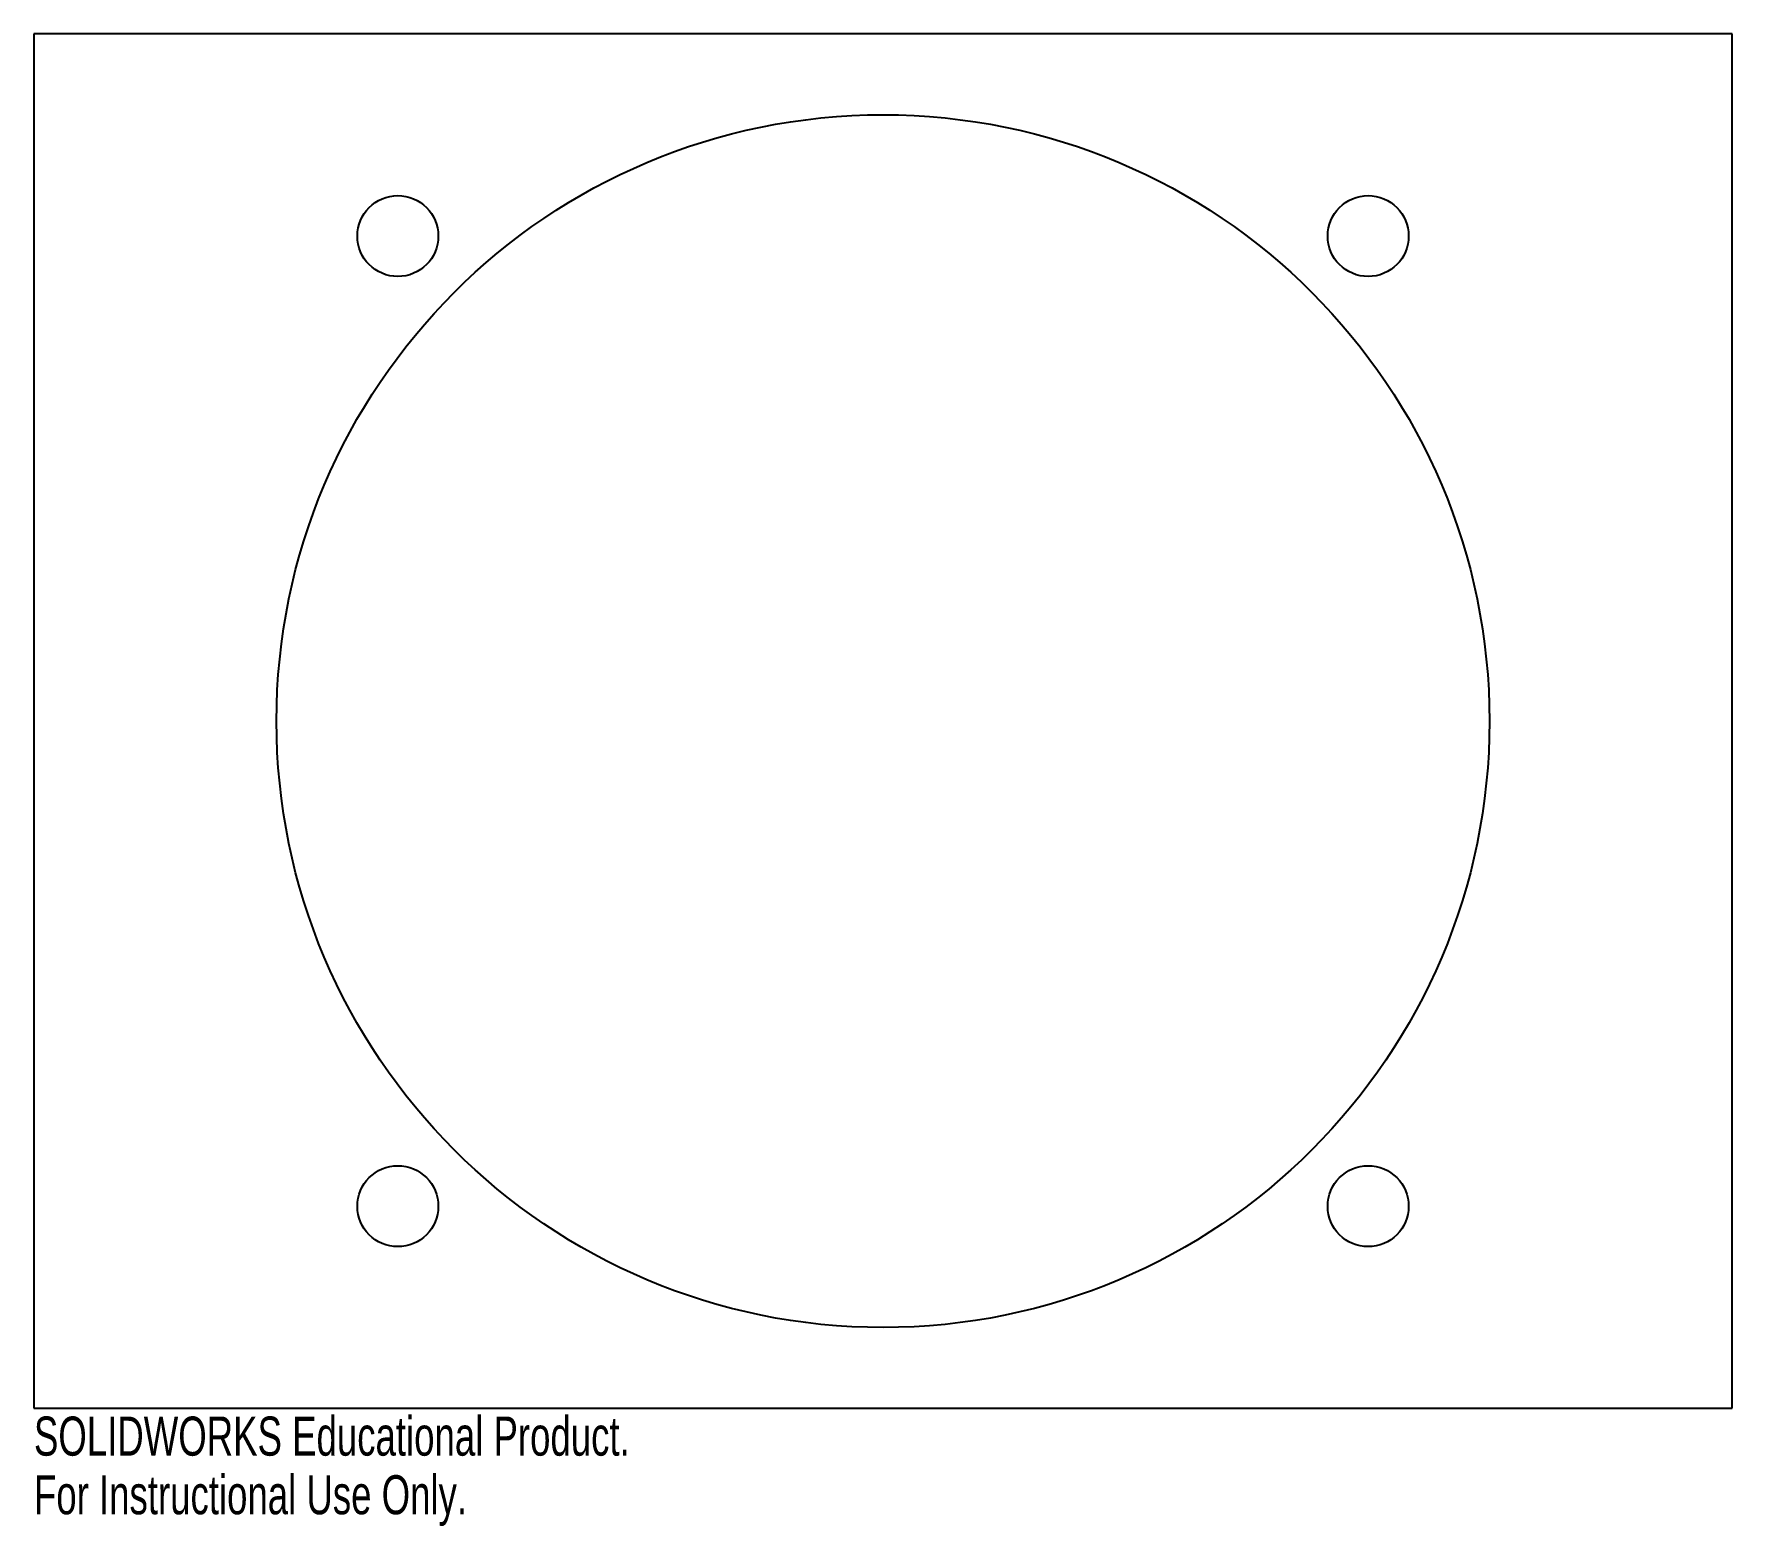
# Model space of a CAD drawing. Header units: millimetres. Extents: x -105 to 105, y -100 to 85.
import ezdxf

# ---------------------------------------------------------------- set-up
doc = ezdxf.new("R2010")
doc.units = ezdxf.units.MM
doc.styles.add('SLDTEXTSTYLE0', font='TXT', dxfattribs={"width": 0.7})

msp = doc.modelspace()

# ---------------------------------------------------------------- linework, layer by layer
at = {"color": 7, "linetype": 'Continuous', "lineweight": 25}
for p, q in [((105, 85), (-105, 85)), ((-105, 85), (-105, -85)), ((105, -85), (105, 85)), ((-105, -85), (105, -85))]:
    msp.add_line(p, q, dxfattribs=at)
for centre, radius in [((0, 0), 75), ((-60, 60), 5), ((60, 60), 5), ((-60, -60), 5), ((60, -60), 5)]:
    msp.add_circle(centre, radius, dxfattribs=at)

# ---------------------------------------------------------------- texts
at = {"color": 7, "linetype": 'Continuous', "char_height": 4.8336, "attachment_point": 1, "style": 'SLDTEXTSTYLE0'}
for s, insert in [('SOLIDWORKS Educational Product.', (-105, -86.02)), ('For Instructional Use Only.', (-105, -93.27))]:
    msp.add_mtext(s, dxfattribs=dict(at, insert=insert))

doc.saveas('drawing.dxf')
